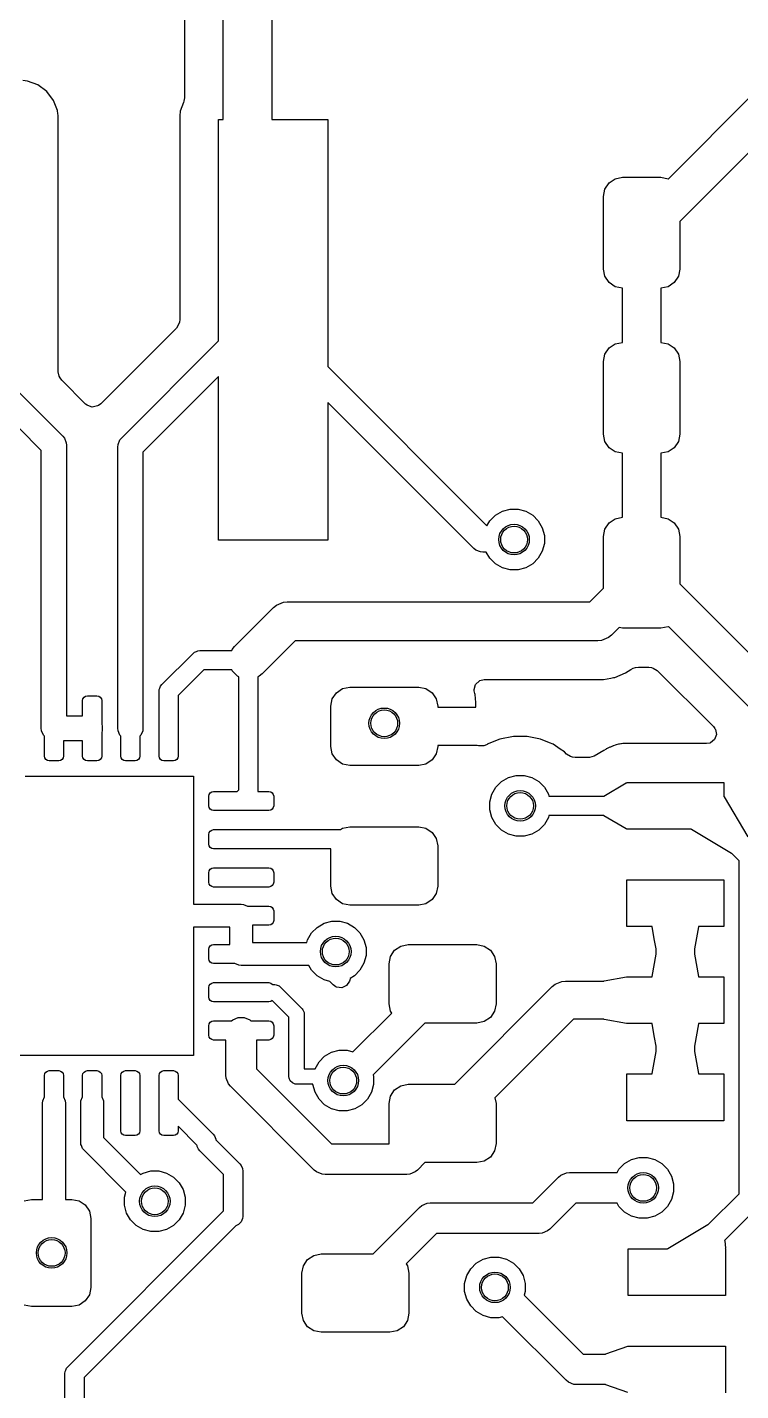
# Model space of a CAD drawing. Header units: inches. Extents: x -2.18 to 1.8, y 0.44 to 2.81.
# Drawn here: x 0.756 to 1.124, y 1.509 to 2.211 of the extents above; entities that cross this region are included whole.
import ezdxf

# ---------------------------------------------------------------- set-up
doc = ezdxf.new("R2010")
doc.units = ezdxf.units.IN
doc.header["$MEASUREMENT"] = 0
doc.layers.add('BLACK', color=250, linetype='CONTINUOUS')

msp = doc.modelspace()

# ---------------------------------------------------------------- linework, layer by layer
at = {"layer": 'BLACK', "linetype": 'CONTINUOUS'}
for p, q in [((0.83701, 2.26773), (0.83701, 2.17448)), ((0.85703, 2.16327), (0.85703, 2.26453)), ((0.88203, 2.25935), (0.88203, 2.16327)), ((0.75623, 2.18303), (0.75384, 2.18329)), ((0.76162, 2.18102), (0.75623, 2.18303)), ((0.75623, 2.18303), (0.75623, 2.18303)), ((0.76623, 2.17757), (0.76162, 2.18102)), ((0.76162, 2.18102), (0.76162, 2.18102)), ((0.76968, 2.17296), (0.76623, 2.17757)), ((1.08637, 2.13269), (1.13042, 2.17674)), ((0.77031, 2.17127), (0.76968, 2.17296)), ((0.76968, 2.17296), (0.76968, 2.17296)), ((0.76968, 2.17296), (0.76968, 2.17296)), ((0.7716, 2.16782), (0.77031, 2.17127)), ((0.77031, 2.17127), (0.77031, 2.17127)), ((0.83655, 2.17193), (0.83492, 2.16757)), ((0.83678, 2.17276), (0.83655, 2.17193)), ((0.83693, 2.17361), (0.83678, 2.17276)), ((0.83701, 2.17448), (0.83693, 2.17361)), ((0.77169, 2.16757), (0.7716, 2.16782)), ((0.7716, 2.16782), (0.7716, 2.16782)), ((0.7716, 2.16782), (0.7716, 2.16782)), ((0.77181, 2.1665), (0.77169, 2.16757)), ((0.77195, 2.16518), (0.77181, 2.1665)), ((0.77195, 2.03346), (0.77195, 2.16518)), ((0.77195, 2.16518), (0.77195, 2.16518)), ((0.77195, 2.16518), (0.77195, 2.16518)), ((0.83492, 2.16757), (0.83467, 2.16518)), ((0.83467, 2.16518), (0.83467, 2.16518)), ((0.83467, 2.16518), (0.83467, 2.06037)), ((0.83492, 2.16757), (0.83492, 2.16757)), ((0.85469, 2.04935), (0.85469, 2.16327)), ((0.85469, 2.16327), (0.85703, 2.16327)), ((0.88203, 2.16327), (0.91098, 2.16327)), ((0.91098, 2.16327), (0.91098, 2.03604)), ((1.14146, 2.15994), (1.09228, 2.11077)), ((1.05899, 2.13279), (1.06276, 2.13354)), ((1.06276, 2.13354), (1.08244, 2.13354)), ((1.08244, 2.13354), (1.08621, 2.13279)), ((1.05291, 2.1237), (1.05366, 2.12747)), ((1.05366, 2.12747), (1.0558, 2.13066)), ((1.0558, 2.13066), (1.05899, 2.13279)), ((1.08621, 2.13279), (1.08637, 2.13269)), ((1.05291, 2.0863), (1.05291, 2.1237)), ((1.09228, 2.11077), (1.09228, 2.0863)), ((1.05366, 2.08253), (1.05291, 2.0863)), ((1.09228, 2.0863), (1.09153, 2.08253)), ((1.0558, 2.07934), (1.05366, 2.08253)), ((1.05899, 2.07721), (1.0558, 2.07934)), ((1.06276, 2.07646), (1.05899, 2.07721)), ((1.08621, 2.07721), (1.08244, 2.07646)), ((1.0894, 2.07934), (1.08621, 2.07721)), ((1.09153, 2.08253), (1.0894, 2.07934)), ((1.06276, 2.04854), (1.06276, 2.07646)), ((1.06276, 2.07646), (1.06276, 2.07646)), ((1.08244, 2.07646), (1.08244, 2.04854)), ((0.83418, 2.058), (0.83294, 2.05592)), ((0.83447, 2.05899), (0.83418, 2.058)), ((0.83467, 2.06037), (0.83447, 2.05899)), ((0.83294, 2.05592), (0.79395, 2.01693)), ((0.80462, 1.99928), (0.85469, 2.04935)), ((1.05291, 2.0387), (1.05366, 2.04247)), ((1.05366, 2.04247), (1.0558, 2.04566)), ((1.0558, 2.04566), (1.05899, 2.04779)), ((1.05899, 2.04779), (1.06276, 2.04854)), ((1.06276, 2.04854), (1.06276, 2.04854)), ((1.08244, 2.04854), (1.08621, 2.04779)), ((1.08621, 2.04779), (1.0894, 2.04566)), ((1.0894, 2.04566), (1.09153, 2.04247)), ((1.09153, 2.04247), (1.09228, 2.0387)), ((0.91098, 2.03604), (0.99291, 1.95412)), ((1.05291, 2.0013), (1.05291, 2.0387)), ((1.09228, 2.0387), (1.09228, 2.0013)), ((0.77255, 2.03112), (0.77195, 2.03346)), ((0.77304, 2.03021), (0.77255, 2.03112)), ((0.77388, 2.0291), (0.77304, 2.03021)), ((0.78618, 2.0168), (0.77388, 2.0291)), ((0.85469, 2.03097), (0.81571, 1.99199)), ((0.85469, 1.94673), (0.85469, 2.03097)), ((0.75193, 2.02274), (0.77444, 2.00023)), ((0.78699, 2.01615), (0.78618, 2.0168)), ((0.78725, 2.01598), (0.78699, 2.01615)), ((0.78954, 2.01522), (0.78725, 2.01598)), ((0.78961, 2.01521), (0.78954, 2.01522)), ((0.7923, 2.0158), (0.78961, 2.01521)), ((0.79284, 2.01609), (0.7923, 2.0158)), ((0.79395, 2.01693), (0.79284, 2.01609)), ((0.98619, 1.94245), (0.91098, 2.01766)), ((0.91098, 2.01766), (0.91098, 1.94673)), ((0.76334, 1.99294), (0.75193, 2.00435)), ((0.77444, 2.00023), (0.77525, 1.99924)), ((1.05366, 1.99753), (1.05291, 2.0013)), ((1.09228, 2.0013), (1.09153, 1.99753)), ((0.76334, 1.84992), (0.76334, 1.99294)), ((0.77525, 1.99924), (0.77622, 1.9969)), ((0.77622, 1.9969), (0.77634, 1.99563)), ((0.77634, 1.99563), (0.77634, 1.85642)), ((0.80271, 1.99469), (0.80284, 1.99595)), ((0.80271, 1.84992), (0.80271, 1.99469)), ((0.80284, 1.99595), (0.80381, 1.9983)), ((0.80381, 1.9983), (0.80462, 1.99928)), ((1.0558, 1.99434), (1.05366, 1.99753)), ((1.05899, 1.99221), (1.0558, 1.99434)), ((1.0894, 1.99434), (1.08621, 1.99221)), ((1.09153, 1.99753), (1.0894, 1.99434)), ((0.81571, 1.99199), (0.81571, 1.84992)), ((1.06276, 1.99146), (1.05899, 1.99221)), ((1.06276, 1.95854), (1.06276, 1.99146)), ((1.06276, 1.99146), (1.06276, 1.99146)), ((1.08621, 1.99221), (1.08244, 1.99146)), ((1.08244, 1.99146), (1.08244, 1.95854)), ((0.99436, 1.95663), (0.99726, 1.95954)), ((0.99726, 1.95954), (1.00082, 1.9616)), ((1.00082, 1.9616), (1.00479, 1.96266)), ((1.00479, 1.96266), (1.00891, 1.96266)), ((1.00891, 1.96266), (1.01288, 1.9616)), ((1.01288, 1.9616), (1.01644, 1.95954)), ((1.01644, 1.95954), (1.01934, 1.95663)), ((1.0558, 1.95566), (1.05899, 1.95779)), ((1.05899, 1.95779), (1.06276, 1.95854)), ((1.06276, 1.95854), (1.06276, 1.95854)), ((1.08244, 1.95854), (1.08621, 1.95779)), ((1.08621, 1.95779), (1.0894, 1.95566)), ((0.99291, 1.95412), (0.99436, 1.95663)), ((1.01934, 1.95663), (1.0214, 1.95307)), ((1.0214, 1.95307), (1.02246, 1.9491)), ((1.05291, 1.9487), (1.05366, 1.95247)), ((1.05366, 1.95247), (1.0558, 1.95566)), ((1.0894, 1.95566), (1.09153, 1.95247)), ((1.09153, 1.95247), (1.09228, 1.9487)), ((0.91098, 1.94673), (0.85469, 1.94673)), ((1.02246, 1.94499), (1.0214, 1.94102)), ((1.02246, 1.9491), (1.02246, 1.94499)), ((1.05291, 1.92206), (1.05291, 1.9487)), ((1.09228, 1.9487), (1.09228, 1.92423)), ((0.98718, 1.94164), (0.98619, 1.94245)), ((0.98952, 1.94067), (0.98718, 1.94164)), ((0.99079, 1.94055), (0.98952, 1.94067)), ((0.99257, 1.94055), (0.99079, 1.94055)), ((0.99436, 1.93746), (0.99257, 1.94055)), ((0.99726, 1.93455), (0.99436, 1.93746)), ((1.01934, 1.93746), (1.01644, 1.93455)), ((1.0214, 1.94102), (1.01934, 1.93746)), ((1.00082, 1.9325), (0.99726, 1.93455)), ((1.00479, 1.93143), (1.00082, 1.9325)), ((1.00891, 1.93143), (1.00479, 1.93143)), ((1.01288, 1.9325), (1.00891, 1.93143)), ((1.01644, 1.93455), (1.01288, 1.9325)), ((1.09228, 1.92423), (1.17108, 1.84543)), ((1.04586, 1.915), (1.05291, 1.92206)), ((0.86293, 1.89207), (0.88293, 1.91207)), ((0.88293, 1.91207), (0.88444, 1.91331)), ((0.88444, 1.91331), (0.88805, 1.91481)), ((0.88805, 1.91481), (0.89, 1.915)), ((0.89, 1.915), (1.04586, 1.915)), ((1.06096, 1.90181), (1.05707, 1.89793)), ((1.06276, 1.90146), (1.06096, 1.90181)), ((1.08621, 1.90221), (1.08244, 1.90146)), ((1.08637, 1.90231), (1.08621, 1.90221)), ((1.15425, 1.83443), (1.08637, 1.90231)), ((0.89414, 1.895), (0.87707, 1.87793)), ((1.05, 1.895), (0.89414, 1.895)), ((1.05195, 1.89519), (1.05, 1.895)), ((1.05556, 1.89669), (1.05195, 1.89519)), ((1.05707, 1.89793), (1.05556, 1.89669)), ((1.05556, 1.89669), (1.05556, 1.89669)), ((1.08244, 1.90146), (1.06276, 1.90146)), ((0.82542, 1.87238), (0.84152, 1.88848)), ((0.84152, 1.88848), (0.84227, 1.88909)), ((0.84227, 1.88909), (0.84331, 1.88952)), ((0.84227, 1.88909), (0.84227, 1.88909)), ((0.84331, 1.88952), (0.84404, 1.88983)), ((0.84404, 1.88983), (0.845, 1.88992)), ((0.84404, 1.88983), (0.84404, 1.88983)), ((0.845, 1.88992), (0.86142, 1.88992)), ((0.86142, 1.88992), (0.86169, 1.89056)), ((0.86169, 1.89056), (0.86293, 1.89207)), ((1.06695, 1.88022), (1.06821, 1.88082)), ((1.06821, 1.88082), (1.06945, 1.88121)), ((1.06945, 1.88121), (1.07091, 1.88144)), ((1.07091, 1.88144), (1.07621, 1.88144)), ((1.07621, 1.88144), (1.07758, 1.88124)), ((1.07758, 1.88124), (1.07857, 1.88095)), ((1.07857, 1.88095), (1.08065, 1.87972)), ((0.84704, 1.88008), (0.83382, 1.86686)), ((0.86142, 1.88008), (0.84704, 1.88008)), ((0.86169, 1.87944), (0.86142, 1.88008)), ((0.86444, 1.87669), (0.86169, 1.87944)), ((0.86508, 1.87642), (0.86444, 1.87669)), ((0.86508, 1.81826), (0.86508, 1.87642)), ((0.87556, 1.87669), (0.87492, 1.87642)), ((0.87492, 1.87642), (0.87492, 1.81744)), ((0.87707, 1.87793), (0.87556, 1.87669)), ((0.98704, 1.87247), (0.98906, 1.87435)), ((0.98906, 1.87435), (0.9893, 1.87447)), ((0.9893, 1.87447), (0.99148, 1.87498)), ((0.99148, 1.87498), (1.05296, 1.87498)), ((1.05296, 1.87498), (1.05676, 1.87574)), ((1.05676, 1.87574), (1.05804, 1.87599)), ((1.05804, 1.87599), (1.05876, 1.87613)), ((1.05876, 1.87613), (1.06422, 1.8784)), ((1.06422, 1.8784), (1.06695, 1.88022)), ((1.08065, 1.87972), (1.10951, 1.85086)), ((0.78613, 1.86647), (0.78707, 1.86665)), ((0.78707, 1.86665), (0.79199, 1.86665)), ((0.79199, 1.86665), (0.79293, 1.86647)), ((0.82398, 1.8689), (0.82407, 1.86986)), ((0.82398, 1.86419), (0.82398, 1.8689)), ((0.82407, 1.86986), (0.8241, 1.86992)), ((0.8241, 1.86992), (0.82435, 1.87053)), ((0.82435, 1.87053), (0.82481, 1.87163)), ((0.82481, 1.87163), (0.82542, 1.87238)), ((0.82481, 1.87163), (0.82481, 1.87163)), ((0.83382, 1.86686), (0.83382, 1.86419)), ((0.91319, 1.86503), (0.91532, 1.86822)), ((0.91532, 1.86822), (0.91852, 1.87035)), ((0.91852, 1.87035), (0.92228, 1.8711)), ((0.92228, 1.8711), (0.95772, 1.8711)), ((0.95772, 1.8711), (0.96148, 1.87035)), ((0.96148, 1.87035), (0.96468, 1.86822)), ((0.96468, 1.86822), (0.96681, 1.86503)), ((0.98636, 1.86981), (0.98704, 1.87247)), ((0.98636, 1.86969), (0.98636, 1.86981)), ((0.98638, 1.86926), (0.98636, 1.86969)), ((0.98662, 1.8679), (0.98638, 1.86926)), ((0.98683, 1.86727), (0.98662, 1.8679)), ((0.98724, 1.86323), (0.98683, 1.86727)), ((0.78461, 1.86419), (0.78479, 1.86513)), ((0.78461, 1.85642), (0.78461, 1.86419)), ((0.78479, 1.86513), (0.78533, 1.86593)), ((0.78533, 1.86593), (0.78613, 1.86647)), ((0.79293, 1.86647), (0.79373, 1.86593)), ((0.79373, 1.86593), (0.79426, 1.86513)), ((0.79426, 1.86513), (0.79445, 1.86419)), ((0.79445, 1.86419), (0.79445, 1.85183)), ((0.82398, 1.83565), (0.82398, 1.86419)), ((0.83382, 1.86419), (0.83382, 1.83565)), ((0.91244, 1.86126), (0.91319, 1.86503)), ((0.91244, 1.84059), (0.91244, 1.86126)), ((0.96681, 1.86503), (0.96756, 1.86126)), ((0.96756, 1.86126), (0.96756, 1.86077)), ((0.96756, 1.86077), (0.98724, 1.86077)), ((0.98724, 1.86077), (0.98724, 1.86323)), ((0.98724, 1.86323), (0.98724, 1.86323)), ((0.98724, 1.86323), (0.98724, 1.86323)), ((0.77634, 1.85642), (0.78461, 1.85642)), ((0.76347, 1.84865), (0.76334, 1.84992)), ((0.76444, 1.84631), (0.76347, 1.84865)), ((0.76492, 1.84583), (0.76444, 1.84631)), ((0.76492, 1.83565), (0.76492, 1.84583)), ((0.79445, 1.85183), (0.79471, 1.85119)), ((0.79471, 1.84865), (0.79445, 1.84801)), ((0.79445, 1.84801), (0.79445, 1.83565)), ((0.79471, 1.85119), (0.79471, 1.84865)), ((0.80284, 1.84865), (0.80271, 1.84992)), ((0.80381, 1.84631), (0.80284, 1.84865)), ((0.80429, 1.84583), (0.80381, 1.84631)), ((0.80429, 1.83565), (0.80429, 1.84583)), ((0.81462, 1.84631), (0.81413, 1.84583)), ((0.81413, 1.84583), (0.81413, 1.83565)), ((0.81559, 1.84865), (0.81462, 1.84631)), ((0.81571, 1.84992), (0.81559, 1.84865)), ((1.00648, 1.84577), (0.99957, 1.84439)), ((1.01352, 1.84577), (1.00648, 1.84577)), ((1.00648, 1.84577), (1.00648, 1.84577)), ((1.00648, 1.84577), (1.00648, 1.84577)), ((1.02043, 1.84439), (1.01352, 1.84577)), ((1.01352, 1.84577), (1.01352, 1.84577)), ((1.01352, 1.84577), (1.01352, 1.84577)), ((1.10951, 1.85086), (1.11034, 1.84975)), ((1.11114, 1.84667), (1.11018, 1.84409)), ((1.11034, 1.84975), (1.11047, 1.84951)), ((1.11047, 1.84951), (1.11056, 1.84935)), ((1.11056, 1.84935), (1.11114, 1.84667)), ((0.78461, 1.84342), (0.77476, 1.84342)), ((0.77476, 1.84342), (0.77476, 1.83565)), ((0.78461, 1.83565), (0.78461, 1.84342)), ((0.91319, 1.83682), (0.91244, 1.84059)), ((0.96756, 1.84059), (0.96681, 1.83682)), ((0.98788, 1.84108), (0.96756, 1.84108)), ((0.96756, 1.84108), (0.96756, 1.84059)), ((0.98853, 1.84091), (0.98788, 1.84108)), ((0.98788, 1.84108), (0.98788, 1.84108)), ((0.99128, 1.84095), (0.98853, 1.84091)), ((0.99187, 1.84114), (0.99128, 1.84095)), ((0.99293, 1.84165), (0.99187, 1.84114)), ((0.99297, 1.84165), (0.99293, 1.84164)), ((0.99293, 1.84164), (0.99293, 1.84165)), ((0.99293, 1.84165), (0.99293, 1.84165)), ((0.99293, 1.84164), (0.99293, 1.84164)), ((0.99293, 1.84164), (0.99293, 1.84164)), ((0.99306, 1.8417), (0.99297, 1.84164)), ((0.99297, 1.84164), (0.99297, 1.84165)), ((0.99957, 1.84439), (0.99306, 1.8417)), ((0.99306, 1.8417), (0.99306, 1.8417)), ((0.99957, 1.84439), (0.99957, 1.84439)), ((1.02515, 1.84244), (1.02043, 1.84439)), ((1.02043, 1.84439), (1.02043, 1.84439)), ((1.02043, 1.84439), (1.02043, 1.84439)), ((1.02043, 1.84439), (1.02043, 1.84439)), ((1.02694, 1.8417), (1.02515, 1.84244)), ((1.03058, 1.83926), (1.02694, 1.8417)), ((1.02694, 1.8417), (1.02694, 1.8417)), ((1.02694, 1.8417), (1.02694, 1.8417)), ((1.0328, 1.83778), (1.03058, 1.83926)), ((1.05313, 1.83855), (1.04817, 1.83562)), ((1.05432, 1.83925), (1.05313, 1.83855)), ((1.05435, 1.83926), (1.05432, 1.83925)), ((1.05432, 1.83925), (1.05432, 1.83925)), ((1.05438, 1.83928), (1.05435, 1.83926)), ((1.05442, 1.8393), (1.05438, 1.83928)), ((1.0551, 1.83971), (1.05442, 1.83931)), ((1.05442, 1.83931), (1.05442, 1.8393)), ((1.05519, 1.83976), (1.0551, 1.83971)), ((1.05618, 1.84013), (1.05519, 1.83976)), ((1.05653, 1.84027), (1.05618, 1.84013)), ((1.05791, 1.84092), (1.05653, 1.84027)), ((1.05808, 1.84098), (1.05791, 1.84092)), ((1.05791, 1.84092), (1.05791, 1.84092)), ((1.05887, 1.84117), (1.05808, 1.84098)), ((1.05942, 1.84134), (1.05887, 1.84117)), ((1.06058, 1.84177), (1.05942, 1.84134)), ((1.06069, 1.84179), (1.06058, 1.84177)), ((1.06084, 1.8418), (1.06069, 1.84179)), ((1.06119, 1.84184), (1.06084, 1.8418)), ((1.06194, 1.84192), (1.06119, 1.84184)), ((1.06208, 1.84193), (1.06194, 1.84192)), ((1.0622, 1.84195), (1.06208, 1.84193)), ((1.06297, 1.84203), (1.0622, 1.84195)), ((1.10599, 1.84203), (1.06297, 1.84203)), ((1.10769, 1.84234), (1.10599, 1.84203)), ((1.10798, 1.84244), (1.10769, 1.84234)), ((1.11018, 1.84409), (1.10798, 1.84244)), ((1.10798, 1.84244), (1.10798, 1.84244)), ((0.76511, 1.83471), (0.76492, 1.83565)), ((0.76564, 1.83391), (0.76511, 1.83471)), ((0.76644, 1.83338), (0.76564, 1.83391)), ((0.76738, 1.83319), (0.76644, 1.83338)), ((0.7723, 1.83319), (0.76738, 1.83319)), ((0.77324, 1.83338), (0.7723, 1.83319)), ((0.77404, 1.83391), (0.77324, 1.83338)), ((0.77458, 1.83471), (0.77404, 1.83391)), ((0.77476, 1.83565), (0.77458, 1.83471)), ((0.78479, 1.83471), (0.78461, 1.83565)), ((0.78533, 1.83391), (0.78479, 1.83471)), ((0.78613, 1.83338), (0.78533, 1.83391)), ((0.78707, 1.83319), (0.78613, 1.83338)), ((0.79199, 1.83319), (0.78707, 1.83319)), ((0.79293, 1.83338), (0.79199, 1.83319)), ((0.79373, 1.83391), (0.79293, 1.83338)), ((0.79426, 1.83471), (0.79373, 1.83391)), ((0.79445, 1.83565), (0.79426, 1.83471)), ((0.80448, 1.83471), (0.80429, 1.83565)), ((0.80501, 1.83391), (0.80448, 1.83471)), ((0.80581, 1.83338), (0.80501, 1.83391)), ((0.80675, 1.83319), (0.80581, 1.83338)), ((0.81167, 1.83319), (0.80675, 1.83319)), ((0.81261, 1.83338), (0.81167, 1.83319)), ((0.81341, 1.83391), (0.81261, 1.83338)), ((0.81395, 1.83471), (0.81341, 1.83391)), ((0.81413, 1.83565), (0.81395, 1.83471)), ((0.82416, 1.83471), (0.82398, 1.83565)), ((0.8247, 1.83391), (0.82416, 1.83471)), ((0.8255, 1.83338), (0.8247, 1.83391)), ((0.82644, 1.83319), (0.8255, 1.83338)), ((0.83136, 1.83319), (0.82644, 1.83319)), ((0.8323, 1.83338), (0.83136, 1.83319)), ((0.8331, 1.83391), (0.8323, 1.83338)), ((0.83363, 1.83471), (0.8331, 1.83391)), ((0.83382, 1.83565), (0.83363, 1.83471)), ((0.91532, 1.83363), (0.91319, 1.83682)), ((0.91852, 1.8315), (0.91532, 1.83363)), ((0.92228, 1.83075), (0.91852, 1.8315)), ((0.96148, 1.8315), (0.95772, 1.83075)), ((0.96468, 1.83363), (0.96148, 1.8315)), ((0.96681, 1.83682), (0.96468, 1.83363)), ((1.03392, 1.83666), (1.0328, 1.83778)), ((1.0328, 1.83778), (1.0328, 1.83778)), ((1.036, 1.83543), (1.03392, 1.83666)), ((1.03699, 1.83514), (1.036, 1.83543)), ((1.03837, 1.83494), (1.03699, 1.83514)), ((1.04569, 1.83494), (1.03837, 1.83494)), ((1.04817, 1.83562), (1.04569, 1.83494)), ((0.75508, 1.82531), (0.84169, 1.82531)), ((0.84169, 1.82531), (0.84169, 1.75937)), ((0.95772, 1.83075), (0.92228, 1.83075)), ((1.00041, 1.82249), (1.00397, 1.82455)), ((1.00397, 1.82455), (1.00794, 1.82561)), ((1.00794, 1.82561), (1.01206, 1.82561)), ((1.01206, 1.82561), (1.01603, 1.82455)), ((1.01603, 1.82455), (1.01959, 1.82249)), ((0.85109, 1.81725), (0.85203, 1.81744)), ((0.85203, 1.81744), (0.86426, 1.81744)), ((0.86426, 1.81744), (0.86508, 1.81826)), ((0.87492, 1.81744), (0.88057, 1.81744)), ((0.88057, 1.81744), (0.88151, 1.81725)), ((0.99545, 1.81603), (0.99751, 1.81959)), ((0.99751, 1.81959), (1.00041, 1.82249)), ((1.01959, 1.82249), (1.02249, 1.81959)), ((1.02249, 1.81959), (1.02455, 1.81603)), ((1.05315, 1.81508), (1.06459, 1.82184)), ((1.06459, 1.82184), (1.06476, 1.8219)), ((1.06476, 1.8219), (1.06488, 1.82191)), ((1.06488, 1.82191), (1.06488, 1.82201)), ((1.06488, 1.82201), (1.11488, 1.82201)), ((1.11488, 1.82201), (1.11488, 1.81486)), ((0.84957, 1.81498), (0.84975, 1.81592)), ((0.84957, 1.81006), (0.84957, 1.81498)), ((0.84975, 1.81592), (0.85029, 1.81672)), ((0.85029, 1.81672), (0.85109, 1.81725)), ((0.88151, 1.81725), (0.88231, 1.81672)), ((0.88231, 1.81672), (0.88284, 1.81592)), ((0.88284, 1.81592), (0.88303, 1.81498)), ((0.88303, 1.81498), (0.88303, 1.81006)), ((0.99439, 1.81206), (0.99545, 1.81603)), ((0.99439, 1.80794), (0.99439, 1.81206)), ((1.02455, 1.81603), (1.02485, 1.81492)), ((1.02485, 1.81492), (1.05301, 1.81492)), ((1.05301, 1.81492), (1.05315, 1.81508)), ((1.11488, 1.81486), (1.11504, 1.81471)), ((1.11504, 1.81471), (1.12732, 1.79406)), ((0.84975, 1.80912), (0.84957, 1.81006)), ((0.85029, 1.80832), (0.84975, 1.80912)), ((0.85109, 1.80779), (0.85029, 1.80832)), ((0.85203, 1.8076), (0.85109, 1.80779)), ((0.88057, 1.8076), (0.85203, 1.8076)), ((0.88151, 1.80779), (0.88057, 1.8076)), ((0.88231, 1.80832), (0.88151, 1.80779)), ((0.88284, 1.80912), (0.88231, 1.80832)), ((0.88303, 1.81006), (0.88284, 1.80912)), ((0.99545, 1.80397), (0.99439, 1.80794)), ((0.99751, 1.80041), (0.99545, 1.80397)), ((1.02455, 1.80397), (1.02249, 1.80041)), ((1.02485, 1.80508), (1.02455, 1.80397)), ((1.053, 1.80508), (1.02485, 1.80508)), ((1.05305, 1.80502), (1.053, 1.80508)), ((1.05318, 1.8049), (1.05305, 1.80502)), ((1.06462, 1.79815), (1.05318, 1.8049)), ((0.84975, 1.79624), (0.85029, 1.79704)), ((0.85029, 1.79704), (0.85109, 1.79757)), ((0.85109, 1.79757), (0.85203, 1.79776)), ((0.85203, 1.79776), (0.88057, 1.79776)), ((0.88057, 1.79776), (0.9174, 1.79776)), ((0.9174, 1.79776), (0.91852, 1.7985)), ((0.91852, 1.7985), (0.92228, 1.79925)), ((0.92228, 1.79925), (0.95772, 1.79925)), ((0.95772, 1.79925), (0.96148, 1.7985)), ((0.96148, 1.7985), (0.96468, 1.79637)), ((1.00041, 1.79751), (0.99751, 1.80041)), ((1.00397, 1.79545), (1.00041, 1.79751)), ((1.01959, 1.79751), (1.01603, 1.79545)), ((1.02249, 1.80041), (1.01959, 1.79751)), ((1.06487, 1.79809), (1.06462, 1.79815)), ((1.06488, 1.79809), (1.06487, 1.79809)), ((1.06488, 1.79799), (1.06488, 1.79809)), ((1.09801, 1.79799), (1.06488, 1.79799)), ((1.09805, 1.79794), (1.09801, 1.79799)), ((1.09818, 1.79782), (1.09805, 1.79794)), ((1.11884, 1.78554), (1.09818, 1.79782)), ((0.84957, 1.7953), (0.84975, 1.79624)), ((0.84957, 1.79037), (0.84957, 1.7953)), ((0.84975, 1.78943), (0.84957, 1.79037)), ((0.85029, 1.78863), (0.84975, 1.78943)), ((0.96468, 1.79637), (0.96681, 1.79318)), ((0.96681, 1.79318), (0.96756, 1.78941)), ((0.96756, 1.78941), (0.96756, 1.76874)), ((1.00794, 1.79439), (1.00397, 1.79545)), ((1.01206, 1.79439), (1.00794, 1.79439)), ((1.01603, 1.79545), (1.01206, 1.79439)), ((0.85109, 1.7881), (0.85029, 1.78863)), ((0.85203, 1.78791), (0.85109, 1.7881)), ((0.8663, 1.78791), (0.85203, 1.78791)), ((0.91244, 1.78791), (0.8663, 1.78791)), ((0.91244, 1.76874), (0.91244, 1.78791)), ((1.11895, 1.78549), (1.11884, 1.78554)), ((1.11897, 1.78549), (1.11895, 1.78549)), ((1.11903, 1.78549), (1.11897, 1.78549)), ((1.12276, 1.78177), (1.11903, 1.78549)), ((0.84957, 1.77561), (0.84975, 1.77655)), ((0.84957, 1.77069), (0.84957, 1.77561)), ((0.84975, 1.77655), (0.85029, 1.77735)), ((0.85029, 1.77735), (0.85109, 1.77788)), ((0.85109, 1.77788), (0.85203, 1.77807)), ((0.85203, 1.77807), (0.88057, 1.77807)), ((0.88057, 1.77807), (0.88151, 1.77788)), ((0.88151, 1.77788), (0.88231, 1.77735)), ((0.88231, 1.77735), (0.88284, 1.77655)), ((0.88284, 1.77655), (0.88303, 1.77561)), ((0.88303, 1.77561), (0.88303, 1.77069)), ((1.12276, 1.6104), (1.12276, 1.78177)), ((0.84975, 1.76975), (0.84957, 1.77069)), ((0.85029, 1.76895), (0.84975, 1.76975)), ((0.85109, 1.76842), (0.85029, 1.76895)), ((0.85203, 1.76823), (0.85109, 1.76842)), ((0.88151, 1.76842), (0.88057, 1.76823)), ((0.88231, 1.76895), (0.88151, 1.76842)), ((0.88284, 1.76975), (0.88231, 1.76895)), ((0.88303, 1.77069), (0.88284, 1.76975)), ((0.91319, 1.76497), (0.91244, 1.76874)), ((0.96756, 1.76874), (0.96681, 1.76497)), ((1.06488, 1.74799), (1.06488, 1.77201)), ((1.06488, 1.77201), (1.11488, 1.77201)), ((1.11488, 1.77201), (1.11488, 1.74799)), ((0.88057, 1.76823), (0.85203, 1.76823)), ((0.91532, 1.76178), (0.91319, 1.76497)), ((0.91852, 1.75965), (0.91532, 1.76178)), ((0.96468, 1.76178), (0.96148, 1.75965)), ((0.96681, 1.76497), (0.96468, 1.76178)), ((0.84169, 1.75937), (0.8663, 1.75937)), ((0.8663, 1.75937), (0.86745, 1.75926)), ((0.86745, 1.75926), (0.86955, 1.75839)), ((0.86955, 1.75839), (0.88057, 1.75839)), ((0.88057, 1.75839), (0.88151, 1.7582)), ((0.88151, 1.7582), (0.88231, 1.75767)), ((0.88231, 1.75767), (0.88284, 1.75687)), ((0.88284, 1.75687), (0.88303, 1.75593)), ((0.88303, 1.75593), (0.88303, 1.751)), ((0.92228, 1.7589), (0.91852, 1.75965)), ((0.95772, 1.7589), (0.92228, 1.7589)), ((0.96148, 1.75965), (0.95772, 1.7589)), ((0.86039, 1.74756), (0.84169, 1.74756)), ((0.84169, 1.74756), (0.84169, 1.68161)), ((0.86039, 1.7387), (0.86039, 1.74756)), ((0.88057, 1.74854), (0.8722, 1.74854)), ((0.8722, 1.74854), (0.8722, 1.73969)), ((0.88151, 1.74873), (0.88057, 1.74854)), ((0.88231, 1.74926), (0.88151, 1.74873)), ((0.88284, 1.75006), (0.88231, 1.74926)), ((0.88303, 1.751), (0.88284, 1.75006)), ((0.90251, 1.74459), (0.90541, 1.74749)), ((0.90541, 1.74749), (0.90897, 1.74955)), ((0.90897, 1.74955), (0.91294, 1.75061)), ((0.91294, 1.75061), (0.91706, 1.75061)), ((0.91706, 1.75061), (0.92103, 1.74955)), ((0.92103, 1.74955), (0.92459, 1.74749)), ((0.92459, 1.74749), (0.92749, 1.74459)), ((1.07797, 1.74799), (1.06488, 1.74799)), ((1.07792, 1.74776), (1.07797, 1.74799)), ((1.07919, 1.74071), (1.07792, 1.74776)), ((1.10185, 1.74776), (1.09979, 1.73636)), ((1.11488, 1.74799), (1.10179, 1.74799)), ((1.10179, 1.74799), (1.10185, 1.74784)), ((1.10185, 1.74784), (1.10185, 1.74776)), ((0.90009, 1.73969), (0.90045, 1.74103)), ((0.90045, 1.74103), (0.90251, 1.74459)), ((0.92749, 1.74459), (0.92955, 1.74103)), ((0.92955, 1.74103), (0.93061, 1.73706)), ((1.07997, 1.73636), (1.07919, 1.74071)), ((0.84957, 1.73624), (0.84975, 1.73718)), ((0.84957, 1.73132), (0.84957, 1.73624)), ((0.84975, 1.73718), (0.85029, 1.73798)), ((0.85029, 1.73798), (0.85109, 1.73851)), ((0.85109, 1.73851), (0.85203, 1.7387)), ((0.85203, 1.7387), (0.86039, 1.7387)), ((0.8722, 1.73969), (0.90009, 1.73969)), ((0.93061, 1.73706), (0.93061, 1.73294)), ((0.94319, 1.73253), (0.94532, 1.73572)), ((0.94532, 1.73572), (0.94852, 1.73785)), ((0.94852, 1.73785), (0.95228, 1.7386)), ((0.95228, 1.7386), (0.98772, 1.7386)), ((0.98772, 1.7386), (0.99148, 1.73785)), ((0.99148, 1.73785), (0.99468, 1.73572)), ((0.99468, 1.73572), (0.99681, 1.73253)), ((1.07792, 1.72224), (1.07997, 1.73364)), ((1.08004, 1.73623), (1.07997, 1.73636)), ((1.07997, 1.73364), (1.08004, 1.73374)), ((1.08004, 1.73374), (1.08004, 1.73623)), ((1.09979, 1.73636), (1.09972, 1.73626)), ((1.09972, 1.73626), (1.09972, 1.73377)), ((1.09972, 1.73377), (1.09979, 1.73364)), ((1.09979, 1.73364), (1.10185, 1.72224)), ((0.84975, 1.73038), (0.84957, 1.73132)), ((0.85029, 1.72958), (0.84975, 1.73038)), ((0.85109, 1.72905), (0.85029, 1.72958)), ((0.85203, 1.72886), (0.85109, 1.72905)), ((0.86304, 1.72886), (0.85203, 1.72886)), ((0.86515, 1.72799), (0.86304, 1.72886)), ((0.8663, 1.72787), (0.86515, 1.72799)), ((0.90109, 1.72787), (0.8663, 1.72787)), ((0.90251, 1.72541), (0.90109, 1.72787)), ((0.92955, 1.72897), (0.92749, 1.72541)), ((0.93061, 1.73294), (0.92955, 1.72897)), ((0.94244, 1.72876), (0.94319, 1.73253)), ((0.94244, 1.70809), (0.94244, 1.72876)), ((0.99681, 1.73253), (0.99756, 1.72876)), ((0.99756, 1.72876), (0.99756, 1.70809)), ((0.90541, 1.72251), (0.90251, 1.72541)), ((0.90897, 1.72045), (0.90541, 1.72251)), ((0.91191, 1.71966), (0.90897, 1.72045)), ((0.91369, 1.71788), (0.91191, 1.71966)), ((0.9221, 1.71984), (0.92061, 1.71752)), ((0.92222, 1.72026), (0.9221, 1.71984)), ((0.92236, 1.72122), (0.92222, 1.72026)), ((0.92459, 1.72251), (0.92236, 1.72122)), ((0.92749, 1.72541), (0.92459, 1.72251)), ((1.02796, 1.71818), (1.0315, 1.71965)), ((1.0315, 1.71965), (1.03343, 1.71984)), ((1.03343, 1.71984), (1.05312, 1.71984)), ((1.05312, 1.71984), (1.05325, 1.71991)), ((1.05325, 1.71991), (1.06474, 1.72198)), ((1.06474, 1.72198), (1.06488, 1.72196)), ((1.06488, 1.72196), (1.06488, 1.72201)), ((1.06488, 1.72201), (1.07797, 1.72201)), ((1.07791, 1.72216), (1.07792, 1.72224)), ((1.07797, 1.72201), (1.07791, 1.72216)), ((1.10185, 1.72224), (1.1018, 1.72201)), ((1.1018, 1.72201), (1.11488, 1.72201)), ((1.11488, 1.72201), (1.11488, 1.69799)), ((0.84957, 1.71656), (0.84975, 1.7175)), ((0.84957, 1.71163), (0.84957, 1.71656)), ((0.84975, 1.7175), (0.85029, 1.7183)), ((0.85029, 1.7183), (0.85109, 1.71883)), ((0.85109, 1.71883), (0.85203, 1.71902)), ((0.85203, 1.71902), (0.88057, 1.71902)), ((0.88057, 1.71902), (0.88151, 1.71883)), ((0.88151, 1.71883), (0.88231, 1.7183)), ((0.88231, 1.7183), (0.88249, 1.71803)), ((0.88249, 1.71803), (0.8836, 1.71803)), ((0.8836, 1.71803), (0.88437, 1.71796)), ((0.88437, 1.71796), (0.88579, 1.71737)), ((0.88579, 1.71737), (0.88638, 1.71688)), ((0.88638, 1.71688), (0.89763, 1.70563)), ((0.91511, 1.7169), (0.91369, 1.71788)), ((0.91539, 1.71677), (0.91511, 1.7169)), ((0.91811, 1.71638), (0.91539, 1.71677)), ((0.92061, 1.71752), (0.91811, 1.71638)), ((0.97626, 1.66675), (1.02647, 1.71696)), ((1.02647, 1.71696), (1.02796, 1.71818)), ((1.02796, 1.71818), (1.02796, 1.71818)), ((0.84975, 1.71069), (0.84957, 1.71163)), ((0.85029, 1.70989), (0.84975, 1.71069)), ((0.85109, 1.70936), (0.85029, 1.70989)), ((0.85203, 1.70917), (0.85109, 1.70936)), ((0.88057, 1.70917), (0.85203, 1.70917)), ((0.88151, 1.70936), (0.88057, 1.70917)), ((0.88226, 1.70986), (0.88151, 1.70936)), ((0.89091, 1.70122), (0.88226, 1.70986)), ((0.89763, 1.70563), (0.89812, 1.70504)), ((0.94319, 1.70432), (0.94244, 1.70809)), ((0.99756, 1.70809), (0.99681, 1.70432)), ((0.84975, 1.69781), (0.85029, 1.69861)), ((0.85029, 1.69861), (0.85109, 1.69914)), ((0.85109, 1.69914), (0.85203, 1.69933)), ((0.85203, 1.69933), (0.86128, 1.69933)), ((0.86128, 1.69933), (0.86192, 1.69997)), ((0.86192, 1.69997), (0.86476, 1.70115)), ((0.86476, 1.70115), (0.86784, 1.70115)), ((0.86784, 1.70115), (0.87067, 1.69997)), ((0.87067, 1.69997), (0.87132, 1.69933)), ((0.87132, 1.69933), (0.88057, 1.69933)), ((0.88057, 1.69933), (0.88151, 1.69914)), ((0.88151, 1.69914), (0.88231, 1.69861)), ((0.88231, 1.69861), (0.88284, 1.69781)), ((0.89091, 1.67067), (0.89091, 1.70122)), ((0.89812, 1.70504), (0.89812, 1.70504)), ((0.89812, 1.70504), (0.8987, 1.70362)), ((0.8987, 1.70362), (0.89878, 1.70285)), ((0.89878, 1.70285), (0.89878, 1.67461)), ((0.92388, 1.68345), (0.94382, 1.70338)), ((0.96096, 1.69825), (0.93426, 1.67155)), ((0.94382, 1.70338), (0.94319, 1.70432)), ((0.98772, 1.69825), (0.96096, 1.69825)), ((0.99148, 1.699), (0.98772, 1.69825)), ((0.99468, 1.70113), (0.99148, 1.699)), ((0.99681, 1.70432), (0.99468, 1.70113)), ((1.0375, 1.70016), (0.99701, 1.65967)), ((1.05315, 1.70016), (1.0375, 1.70016)), ((1.05325, 1.70009), (1.05315, 1.70016)), ((1.06474, 1.69802), (1.05325, 1.70009)), ((0.84957, 1.69687), (0.84975, 1.69781)), ((0.84957, 1.69195), (0.84957, 1.69687)), ((0.84975, 1.69101), (0.84957, 1.69195)), ((0.88284, 1.69781), (0.88303, 1.69687)), ((0.88303, 1.69195), (0.88284, 1.69101)), ((0.88303, 1.69687), (0.88303, 1.69195)), ((1.06488, 1.69804), (1.06474, 1.69802)), ((1.06488, 1.69799), (1.06488, 1.69804)), ((1.07797, 1.69799), (1.06488, 1.69799)), ((1.07792, 1.69776), (1.07797, 1.69799)), ((1.07919, 1.69071), (1.07792, 1.69776)), ((1.10185, 1.69776), (1.09979, 1.68636)), ((1.11488, 1.69799), (1.10179, 1.69799)), ((1.10179, 1.69799), (1.10185, 1.69784)), ((1.10185, 1.69784), (1.10185, 1.69776)), ((0.85029, 1.69021), (0.84975, 1.69101)), ((0.85109, 1.68968), (0.85029, 1.69021)), ((0.85203, 1.68949), (0.85109, 1.68968)), ((0.85843, 1.68949), (0.85203, 1.68949)), ((0.85843, 1.67137), (0.85843, 1.68949)), ((0.88057, 1.68949), (0.87417, 1.68949)), ((0.87417, 1.68949), (0.87417, 1.67464)), ((0.88151, 1.68968), (0.88057, 1.68949)), ((0.88231, 1.69021), (0.88151, 1.68968)), ((0.88284, 1.69101), (0.88231, 1.69021)), ((0.91285, 1.68317), (0.91683, 1.68424)), ((0.91683, 1.68424), (0.92094, 1.68424)), ((0.92094, 1.68424), (0.92388, 1.68345)), ((1.07997, 1.68636), (1.07919, 1.69071)), ((1.08004, 1.68623), (1.07997, 1.68636)), ((1.08004, 1.68374), (1.08004, 1.68623)), ((1.09979, 1.68636), (1.09972, 1.68626)), ((1.09972, 1.68626), (1.09972, 1.68377)), ((0.84169, 1.68161), (0.73736, 1.68161)), ((0.90433, 1.67465), (0.90639, 1.67821)), ((0.90639, 1.67821), (0.90929, 1.68112)), ((0.90929, 1.68112), (0.91285, 1.68317)), ((1.07792, 1.67224), (1.07997, 1.68364)), ((1.07997, 1.68364), (1.08004, 1.68374)), ((1.09972, 1.68377), (1.09979, 1.68364)), ((1.09979, 1.68364), (1.10185, 1.67224)), ((0.76492, 1.67128), (0.76511, 1.67222)), ((0.76492, 1.66026), (0.76492, 1.67128)), ((0.76511, 1.67222), (0.76564, 1.67302)), ((0.76564, 1.67302), (0.76644, 1.67355)), ((0.76644, 1.67355), (0.76738, 1.67374)), ((0.76738, 1.67374), (0.7723, 1.67374)), ((0.7723, 1.67374), (0.77324, 1.67355)), ((0.77324, 1.67355), (0.77404, 1.67302)), ((0.77404, 1.67302), (0.77458, 1.67222)), ((0.77458, 1.67222), (0.77476, 1.67128)), ((0.77476, 1.67128), (0.77476, 1.66026)), ((0.78461, 1.67128), (0.78479, 1.67222)), ((0.78461, 1.66026), (0.78461, 1.67128)), ((0.78479, 1.67222), (0.78533, 1.67302)), ((0.78533, 1.67302), (0.78613, 1.67355)), ((0.78613, 1.67355), (0.78707, 1.67374)), ((0.78707, 1.67374), (0.79199, 1.67374)), ((0.79199, 1.67374), (0.79293, 1.67355)), ((0.79293, 1.67355), (0.79373, 1.67302)), ((0.79373, 1.67302), (0.79426, 1.67222)), ((0.79426, 1.67222), (0.79445, 1.67128)), ((0.79445, 1.67128), (0.79445, 1.66026)), ((0.80429, 1.67128), (0.80448, 1.67222)), ((0.80429, 1.64274), (0.80429, 1.67128)), ((0.80448, 1.67222), (0.80501, 1.67302)), ((0.80501, 1.67302), (0.80581, 1.67355)), ((0.80581, 1.67355), (0.80675, 1.67374)), ((0.80675, 1.67374), (0.81167, 1.67374)), ((0.81167, 1.67374), (0.81261, 1.67355)), ((0.81261, 1.67355), (0.81341, 1.67302)), ((0.81341, 1.67302), (0.81395, 1.67222)), ((0.81395, 1.67222), (0.81413, 1.67128)), ((0.81413, 1.67128), (0.81413, 1.64274)), ((0.82398, 1.67128), (0.82416, 1.67222)), ((0.82398, 1.64274), (0.82398, 1.67128)), ((0.82416, 1.67222), (0.8247, 1.67302)), ((0.8247, 1.67302), (0.8255, 1.67355)), ((0.8255, 1.67355), (0.82644, 1.67374)), ((0.82644, 1.67374), (0.83136, 1.67374)), ((0.83136, 1.67374), (0.8323, 1.67355)), ((0.8323, 1.67355), (0.8331, 1.67302)), ((0.8331, 1.67302), (0.83363, 1.67222)), ((0.83363, 1.67222), (0.83382, 1.67128)), ((0.83382, 1.67128), (0.83382, 1.65905)), ((0.85858, 1.66984), (0.85843, 1.67137)), ((0.87417, 1.67464), (0.91278, 1.63602)), ((0.89098, 1.6699), (0.89091, 1.67067)), ((0.89878, 1.67461), (0.90432, 1.67461)), ((0.90432, 1.67461), (0.90433, 1.67465)), ((0.93426, 1.67155), (0.93449, 1.67068)), ((0.93449, 1.67068), (0.93449, 1.66657)), ((1.06488, 1.64799), (1.06488, 1.67201)), ((1.06488, 1.67201), (1.07797, 1.67201)), ((1.07791, 1.67216), (1.07792, 1.67224)), ((1.07797, 1.67201), (1.07791, 1.67216)), ((1.10185, 1.67224), (1.1018, 1.67201)), ((1.1018, 1.67201), (1.11488, 1.67201)), ((1.11488, 1.67201), (1.11488, 1.64799)), ((0.85975, 1.667), (0.85858, 1.66984)), ((0.86073, 1.66581), (0.85975, 1.667)), ((0.90396, 1.62258), (0.86073, 1.66581)), ((0.89157, 1.66848), (0.89098, 1.6699)), ((0.89266, 1.6674), (0.89157, 1.66848)), ((0.89407, 1.66681), (0.89266, 1.6674)), ((0.89484, 1.66673), (0.89407, 1.66681)), ((0.90327, 1.66673), (0.89484, 1.66673)), ((0.90327, 1.66657), (0.90327, 1.66673)), ((0.90433, 1.6626), (0.90327, 1.66657)), ((0.93449, 1.66657), (0.93343, 1.6626)), ((0.94319, 1.66068), (0.94532, 1.66387)), ((0.94532, 1.66387), (0.94852, 1.666)), ((0.94852, 1.666), (0.95228, 1.66675)), ((0.95228, 1.66675), (0.97626, 1.66675)), ((0.76394, 1.65701), (0.76405, 1.65816)), ((0.76394, 1.60748), (0.76394, 1.65701)), ((0.76405, 1.65816), (0.76492, 1.66026)), ((0.77476, 1.66026), (0.77563, 1.65816)), ((0.77563, 1.65816), (0.77575, 1.65701)), ((0.77575, 1.65701), (0.77575, 1.60748)), ((0.78362, 1.65701), (0.78374, 1.65816)), ((0.78362, 1.63693), (0.78362, 1.65701)), ((0.78374, 1.65816), (0.78461, 1.66026)), ((0.79445, 1.66026), (0.79532, 1.65816)), ((0.79532, 1.65816), (0.79543, 1.65701)), ((0.79543, 1.65701), (0.79543, 1.63937)), ((0.83382, 1.65905), (0.85187, 1.641)), ((0.90639, 1.65904), (0.90433, 1.6626)), ((0.90929, 1.65613), (0.90639, 1.65904)), ((0.91285, 1.65407), (0.90929, 1.65613)), ((0.92847, 1.65613), (0.92491, 1.65407)), ((0.93138, 1.65904), (0.92847, 1.65613)), ((0.93343, 1.6626), (0.93138, 1.65904)), ((0.94244, 1.65691), (0.94319, 1.66068)), ((0.94244, 1.63624), (0.94244, 1.65691)), ((0.99701, 1.65967), (0.99756, 1.65691)), ((0.99756, 1.65691), (0.99756, 1.63624)), ((0.91683, 1.65301), (0.91285, 1.65407)), ((0.92094, 1.65301), (0.91683, 1.65301)), ((0.92491, 1.65407), (0.92094, 1.65301)), ((0.80448, 1.64179), (0.80429, 1.64274)), ((0.81413, 1.64274), (0.81395, 1.64179)), ((0.82416, 1.64179), (0.82398, 1.64274)), ((0.83382, 1.64274), (0.83363, 1.64179)), ((0.84352, 1.63542), (0.83382, 1.64513)), ((0.83382, 1.64513), (0.83382, 1.64274)), ((1.11488, 1.64799), (1.06488, 1.64799)), ((0.78374, 1.63577), (0.78362, 1.63693)), ((0.78397, 1.63521), (0.78374, 1.63577)), ((0.78462, 1.63364), (0.78397, 1.63521)), ((0.79543, 1.63937), (0.8145, 1.6203)), ((0.80501, 1.641), (0.80448, 1.64179)), ((0.80581, 1.64046), (0.80501, 1.641)), ((0.80675, 1.64028), (0.80581, 1.64046)), ((0.81167, 1.64028), (0.80675, 1.64028)), ((0.81261, 1.64046), (0.81167, 1.64028)), ((0.81341, 1.641), (0.81261, 1.64046)), ((0.81395, 1.64179), (0.81341, 1.641)), ((0.8247, 1.641), (0.82416, 1.64179)), ((0.8255, 1.64046), (0.8247, 1.641)), ((0.82644, 1.64028), (0.8255, 1.64046)), ((0.83136, 1.64028), (0.82644, 1.64028)), ((0.8323, 1.64046), (0.83136, 1.64028)), ((0.8331, 1.641), (0.8323, 1.64046)), ((0.83363, 1.64179), (0.8331, 1.641)), ((0.84356, 1.63506), (0.84352, 1.63542)), ((0.84369, 1.63474), (0.84356, 1.63506)), ((0.84356, 1.63506), (0.84356, 1.63506)), ((0.85187, 1.641), (0.85248, 1.64025)), ((0.85248, 1.64025), (0.85321, 1.63848)), ((0.85321, 1.63848), (0.85325, 1.63812)), ((0.85325, 1.63812), (0.86565, 1.62572)), ((0.91278, 1.63602), (0.94248, 1.63602)), ((0.94248, 1.63602), (0.94244, 1.63624)), ((0.99756, 1.63624), (0.99681, 1.63247)), ((0.78535, 1.63275), (0.78462, 1.63364)), ((0.80691, 1.6112), (0.78535, 1.63275)), ((0.84429, 1.63329), (0.84369, 1.63474)), ((0.84491, 1.63254), (0.84429, 1.63329)), ((0.84429, 1.63329), (0.84429, 1.63329)), ((0.85724, 1.62021), (0.84491, 1.63254)), ((0.99468, 1.62928), (0.99148, 1.62715)), ((0.99681, 1.63247), (0.99468, 1.62928)), ((1.06736, 1.62794), (1.07133, 1.629)), ((1.07133, 1.629), (1.07544, 1.629)), ((1.07544, 1.629), (1.07941, 1.62794)), ((0.8145, 1.6203), (0.81578, 1.62105)), ((0.81578, 1.62105), (0.81976, 1.62211)), ((0.81976, 1.62211), (0.82387, 1.62211)), ((0.82387, 1.62211), (0.82784, 1.62105)), ((0.82784, 1.62105), (0.8314, 1.61899)), ((0.86565, 1.62572), (0.86626, 1.62498)), ((0.86626, 1.62498), (0.86689, 1.62345)), ((0.86689, 1.62345), (0.86699, 1.6232)), ((0.86699, 1.6232), (0.86709, 1.62224)), ((0.86709, 1.62224), (0.86709, 1.59862)), ((0.90515, 1.6216), (0.90396, 1.62258)), ((0.90799, 1.62043), (0.90515, 1.6216)), ((0.95595, 1.6216), (0.95311, 1.62043)), ((0.95714, 1.62258), (0.95595, 1.6216)), ((0.96096, 1.6264), (0.95714, 1.62258)), ((0.98772, 1.6264), (0.96096, 1.6264)), ((0.99148, 1.62715), (0.98772, 1.6264)), ((1.03102, 1.61993), (1.03386, 1.62111)), ((1.03386, 1.62111), (1.03539, 1.62126)), ((1.03539, 1.62126), (1.0599, 1.62126)), ((1.0599, 1.62126), (1.06089, 1.62297)), ((1.06089, 1.62297), (1.0638, 1.62588)), ((1.0638, 1.62588), (1.06736, 1.62794)), ((1.07941, 1.62794), (1.08297, 1.62588)), ((1.08297, 1.62588), (1.08588, 1.62297)), ((1.08588, 1.62297), (1.08794, 1.61941)), ((0.8314, 1.61899), (0.8343, 1.61608)), ((0.8343, 1.61608), (0.83636, 1.61252)), ((0.85724, 1.60164), (0.85724, 1.62021)), ((0.90952, 1.62028), (0.90799, 1.62043)), ((0.95157, 1.62028), (0.90952, 1.62028)), ((0.95311, 1.62043), (0.95157, 1.62028)), ((1.0165, 1.60563), (1.02983, 1.61895)), ((1.02983, 1.61895), (1.03102, 1.61993)), ((1.08794, 1.61941), (1.089, 1.61544)), ((1.089, 1.61544), (1.089, 1.61133)), ((0.75456, 1.60673), (0.75833, 1.60748)), ((0.75833, 1.60748), (0.76394, 1.60748)), ((0.77575, 1.60748), (0.779, 1.60748)), ((0.779, 1.60748), (0.78276, 1.60673)), ((0.8062, 1.60855), (0.80691, 1.6112)), ((0.8062, 1.60444), (0.8062, 1.60855)), ((0.83636, 1.61252), (0.83742, 1.60855)), ((0.83742, 1.60855), (0.83742, 1.60444)), ((1.08794, 1.60736), (1.08588, 1.6038)), ((1.089, 1.61133), (1.08794, 1.60736)), ((1.10687, 1.59451), (1.12276, 1.6104)), ((0.77696, 1.52136), (0.85724, 1.60164)), ((0.78276, 1.60673), (0.78596, 1.6046)), ((0.78596, 1.6046), (0.78809, 1.6014)), ((0.78809, 1.6014), (0.78884, 1.59764)), ((0.80726, 1.60047), (0.8062, 1.60444)), ((0.80932, 1.59691), (0.80726, 1.60047)), ((0.83636, 1.60047), (0.8343, 1.59691)), ((0.83742, 1.60444), (0.83636, 1.60047)), ((0.9342, 1.57943), (0.95809, 1.60332)), ((0.95809, 1.60332), (0.95929, 1.6043)), ((0.95929, 1.6043), (0.96213, 1.60548)), ((0.96213, 1.60548), (0.96366, 1.60563)), ((0.96366, 1.60563), (1.0165, 1.60563)), ((1.03866, 1.60551), (1.02533, 1.59219)), ((1.0599, 1.60551), (1.03866, 1.60551)), ((1.06089, 1.6038), (1.0599, 1.60551)), ((1.0638, 1.60089), (1.06089, 1.6038)), ((1.06736, 1.59884), (1.0638, 1.60089)), ((1.08297, 1.60089), (1.07941, 1.59884)), ((1.08588, 1.6038), (1.08297, 1.60089)), ((1.13284, 1.60378), (1.11534, 1.58628)), ((0.86345, 1.59393), (0.78536, 1.51585)), ((0.78884, 1.59764), (0.78884, 1.5622)), ((0.81222, 1.594), (0.80932, 1.59691)), ((0.81578, 1.59195), (0.81222, 1.594)), ((0.8314, 1.594), (0.82784, 1.59195)), ((0.8343, 1.59691), (0.8314, 1.594)), ((0.8649, 1.59453), (0.86345, 1.59393)), ((0.86626, 1.59589), (0.8649, 1.59453)), ((0.86699, 1.59766), (0.86626, 1.59589)), ((0.86709, 1.59862), (0.86699, 1.59766)), ((1.07133, 1.59777), (1.06736, 1.59884)), ((1.07544, 1.59777), (1.07133, 1.59777)), ((1.07941, 1.59884), (1.07544, 1.59777)), ((1.08608, 1.58221), (1.10672, 1.59449)), ((1.10672, 1.59449), (1.10687, 1.59451)), ((0.81976, 1.59088), (0.81578, 1.59195)), ((0.82387, 1.59088), (0.81976, 1.59088)), ((0.82784, 1.59195), (0.82387, 1.59088)), ((0.96692, 1.58988), (0.95134, 1.5743)), ((1.01976, 1.58988), (0.96692, 1.58988)), ((1.0213, 1.59003), (1.01976, 1.58988)), ((1.02414, 1.59121), (1.0213, 1.59003)), ((1.02533, 1.59219), (1.02414, 1.59121)), ((1.11534, 1.58628), (1.1154, 1.58615)), ((1.1154, 1.58615), (1.11569, 1.58232)), ((0.90367, 1.57868), (0.90744, 1.57943)), ((0.90744, 1.57943), (0.9342, 1.57943)), ((1.06571, 1.55799), (1.06571, 1.58201)), ((1.06571, 1.58201), (1.0859, 1.58201)), ((1.0859, 1.58201), (1.08608, 1.58221)), ((1.11569, 1.58232), (1.11558, 1.58201)), ((1.11558, 1.58201), (1.11571, 1.58201)), ((1.11571, 1.58201), (1.11571, 1.55799)), ((0.8976, 1.56959), (0.89835, 1.57335)), ((0.89835, 1.57335), (0.90048, 1.57655)), ((0.90048, 1.57655), (0.90367, 1.57868)), ((0.95134, 1.5743), (0.95197, 1.57335)), ((0.95197, 1.57335), (0.95272, 1.56959)), ((0.98451, 1.57179), (0.98742, 1.5747)), ((0.98742, 1.5747), (0.99098, 1.57675)), ((0.99098, 1.57675), (0.99495, 1.57782)), ((0.99495, 1.57782), (0.99906, 1.57782)), ((0.99906, 1.57782), (1.00303, 1.57675)), ((1.00303, 1.57675), (1.00659, 1.5747)), ((1.00659, 1.5747), (1.0095, 1.57179)), ((0.8976, 1.54892), (0.8976, 1.56959)), ((0.95272, 1.56959), (0.95272, 1.54892)), ((0.98139, 1.56426), (0.98246, 1.56823)), ((0.98246, 1.56823), (0.98451, 1.57179)), ((1.0095, 1.57179), (1.01156, 1.56823)), ((1.01156, 1.56823), (1.01262, 1.56426)), ((0.78809, 1.55844), (0.78596, 1.55524)), ((0.78884, 1.5622), (0.78809, 1.55844)), ((0.98139, 1.56015), (0.98139, 1.56426)), ((0.98246, 1.55618), (0.98139, 1.56015)), ((1.01262, 1.56015), (1.01211, 1.55824)), ((1.01211, 1.55824), (1.04247, 1.52787)), ((1.01262, 1.56426), (1.01262, 1.56015)), ((1.11571, 1.55799), (1.06571, 1.55799)), ((0.75833, 1.55236), (0.75456, 1.55311)), ((0.779, 1.55236), (0.75833, 1.55236)), ((0.78276, 1.55311), (0.779, 1.55236)), ((0.78596, 1.55524), (0.78276, 1.55311)), ((0.98451, 1.55262), (0.98246, 1.55618)), ((0.98742, 1.54971), (0.98451, 1.55262)), ((0.89835, 1.54515), (0.8976, 1.54892)), ((0.90048, 1.54196), (0.89835, 1.54515)), ((0.95197, 1.54515), (0.94983, 1.54196)), ((0.95272, 1.54892), (0.95197, 1.54515)), ((0.99098, 1.54766), (0.98742, 1.54971)), ((0.99495, 1.54659), (0.99098, 1.54766)), ((0.99906, 1.54659), (0.99495, 1.54659)), ((1.00097, 1.5471), (0.99906, 1.54659)), ((1.03364, 1.51443), (1.00097, 1.5471)), ((0.90367, 1.53982), (0.90048, 1.54196)), ((0.90744, 1.53907), (0.90367, 1.53982)), ((0.94287, 1.53907), (0.90744, 1.53907)), ((0.94664, 1.53982), (0.94287, 1.53907)), ((0.94983, 1.54196), (0.94664, 1.53982)), ((1.05406, 1.528), (1.06544, 1.53192)), ((1.06544, 1.53192), (1.06562, 1.53194)), ((1.06562, 1.53194), (1.06571, 1.53194)), ((1.06571, 1.53194), (1.06571, 1.53201)), ((1.06571, 1.53201), (1.11571, 1.53201)), ((1.11571, 1.53201), (1.11571, 1.50799)), ((1.04247, 1.52787), (1.0539, 1.52787)), ((1.0539, 1.52787), (1.05396, 1.52795)), ((1.05396, 1.52795), (1.05397, 1.52795)), ((1.05397, 1.52795), (1.05406, 1.528)), ((0.77552, 1.51788), (0.77562, 1.51884)), ((0.77552, 1.49244), (0.77552, 1.51788)), ((0.77562, 1.51885), (0.7759, 1.51953)), ((0.77562, 1.51884), (0.77562, 1.51885)), ((0.7759, 1.51953), (0.77635, 1.52062)), ((0.77635, 1.52062), (0.77696, 1.52136)), ((0.77635, 1.52062), (0.77635, 1.52062)), ((0.78536, 1.51585), (0.78536, 1.49244)), ((1.03484, 1.51345), (1.03364, 1.51443)), ((1.03768, 1.51228), (1.03484, 1.51345)), ((1.03921, 1.51213), (1.03768, 1.51228)), ((1.05389, 1.51213), (1.03921, 1.51213)), ((1.05394, 1.51208), (1.05389, 1.51213)), ((1.0541, 1.51199), (1.05394, 1.51208)), ((1.06544, 1.50808), (1.0541, 1.51199))]:
    msp.add_line(p, q, dxfattribs=at)
at = {"layer": 'BLACK'}
for centre in [(1.00685, 1.94705), (0.94, 1.8525), (1.01, 1.81), (0.915, 1.735), (0.91888, 1.66862), (1.07339, 1.61339), (0.82181, 1.6065), (0.76866, 1.57992), (0.99701, 1.5622)]:
    msp.add_circle(centre, 0.00787, dxfattribs=at)
at = {"layer": 'WHITE'}
for centre in [(1.00685, 1.94705), (0.94, 1.8525), (1.01, 1.81), (0.915, 1.735), (0.91888, 1.66862), (1.07339, 1.61339), (0.82181, 1.6065), (0.76866, 1.57992), (0.99701, 1.5622)]:
    msp.add_circle(centre, 0.00689, dxfattribs=at)

doc.saveas('drawing.dxf')
